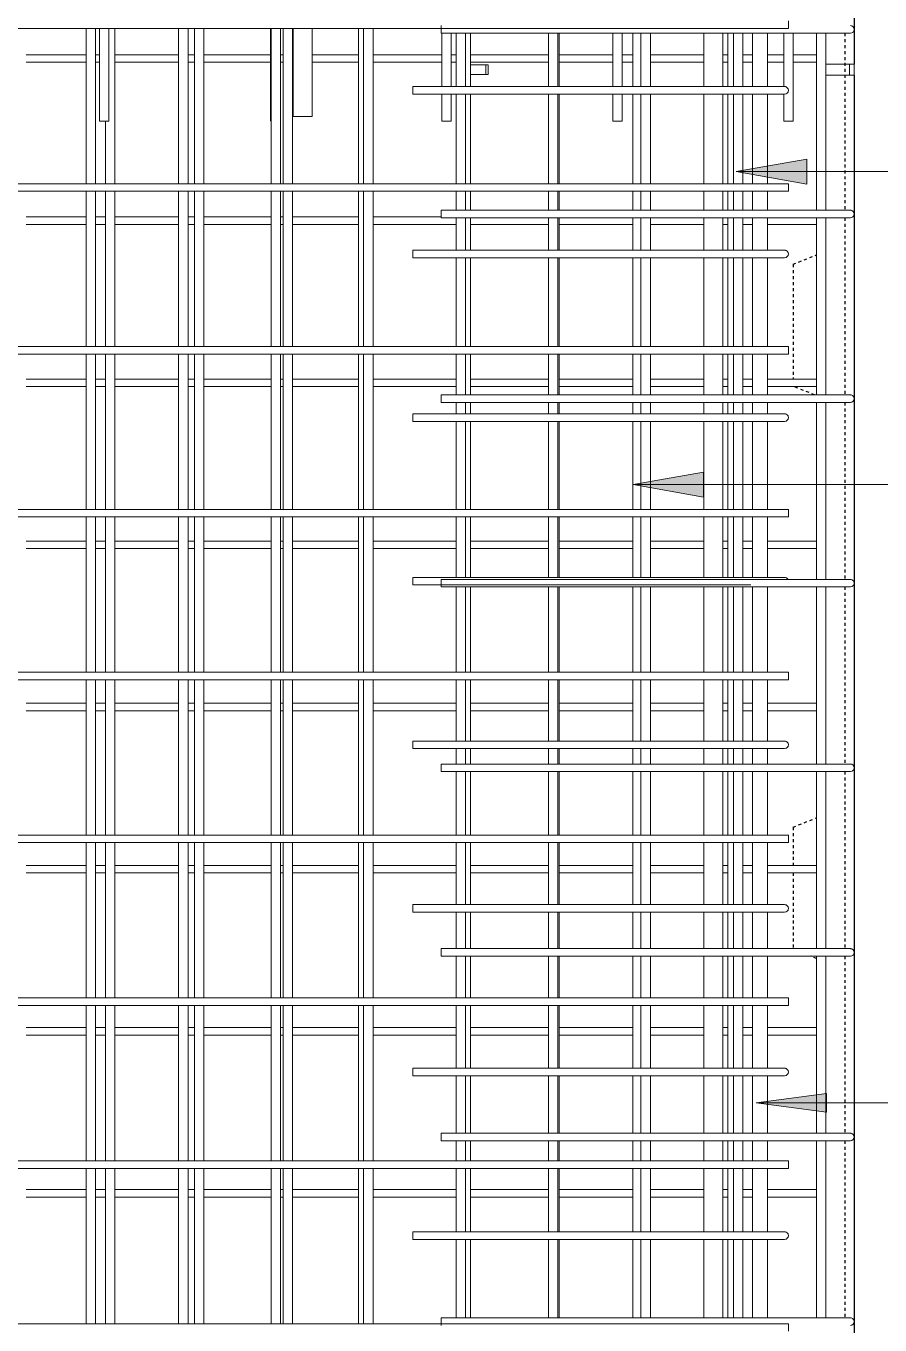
# Model space of a CAD drawing. Header units: millimetres. Extents: x -7141 to 5307, y -2677 to 10424.
# Drawn here: x -3404 to -2494, y 5412 to 6797 of the extents above; entities that cross this region are included whole.
import ezdxf

# ---------------------------------------------------------------- set-up
doc = ezdxf.new("R2010")
doc.units = ezdxf.units.MM
doc.linetypes.add('Dash', pattern=[6.36, 3.18, -3.18])
for name, color, linetype, lineweight in [('A-GENM', 13, 'Continuous', 18), ('A-WALL', 113, 'Continuous', 25), ('A-WALL-HDLN', 110, 'Dash', 25), ('S-RBAR', 171, 'Continuous', 18), ('S-RBAR-IDEN', 171, 'Continuous', 9)]:
    doc.layers.add(name, color=color, linetype=linetype, lineweight=lineweight)

# ---------------------------------------------------------------- blocks, each defined once
blk = doc.blocks.new('RR spread anchor face based - RR-SA-2_5-150-V1-Elevation Front 1')
at = {"layer": 'A-GENM'}
for p, q in [((-2930, 6755), (-2913.7, 6755)), ((-2913.7, 6745), (-2930, 6745)), ((-2913.7, 6755), (-2911.2, 6755)), ((-2913.7, 6755), (-2913.7, 6745)), ((-2911.2, 6745), (-2913.7, 6745)), ((-2911.2, 6755), (-2911.2, 6745))]:
    blk.add_line(p, q, dxfattribs=at)
blk = doc.blocks.new('RR spread anchor face based - RR-SA-4_0-320-1726835-Elevation Front 1')
at = {"layer": 'A-GENM'}
for p, q in [((-2551.2, 6756), (-2526.2, 6756)), ((-2526.2, 6744), (-2551.2, 6744)), ((-2526.2, 6756), (-2521.2, 6756)), ((-2526.2, 6744), (-2526.2, 6756)), ((-2521.2, 6744), (-2526.2, 6744)), ((-2521.2, 6756), (-2521.2, 6744))]:
    blk.add_line(p, q, dxfattribs=at)

msp = doc.modelspace()

# ---------------------------------------------------------------- hatches: boundary and pattern name
at = {"layer": 'S-RBAR-IDEN'}
for points in [[(-2646.7, 6641.3), (-2571.7, 6628.1), (-2571.7, 6654.5)], [(-2756.5, 6307.6), (-2681.5, 6294.4), (-2681.5, 6320.8)], [(-2625.5, 5648.6), (-2550.5, 5638.8), (-2550.5, 5658.5)]]:
    msp.add_hatch(color=256, dxfattribs=at).paths.add_polyline_path(points)

# ---------------------------------------------------------------- linework, layer by layer
at = {"layer": 'A-WALL'}
for p, q in [((-2521.2, 7060), (-2521.2, 6756)), ((-2521.2, 6744), (-2521.2, 4106))]:
    msp.add_line(p, q, dxfattribs=at)
at = {"layer": 'A-WALL-HDLN'}
for p, q in [((-2531.2, 6788.9), (-2531.2, 6600.1)), ((-2531.2, 6592.1), (-2531.2, 6403.3)), ((-2586.2, 6542.5), (-2561.2, 6552.5)), ((-2586.2, 6542.5), (-2586.2, 6420.2)), ((-2563.3, 6403.3), (-2585.5, 6412.2)), ((-2531.2, 6395.3), (-2531.2, 6206.6)), ((-2531.2, 6198.6), (-2531.2, 6009.8)), ((-2531.2, 6001.8), (-2531.2, 5813)), ((-2586.2, 5942.5), (-2561.2, 5952.5)), ((-2586.2, 5942.5), (-2586.2, 5901.7)), ((-2586.2, 5893.7), (-2586.2, 5813)), ((-2561.2, 5802.5), (-2567.4, 5805)), ((-2531.2, 5805), (-2531.2, 5616.2)), ((-2531.2, 5608.2), (-2531.2, 5419.4))]:
    msp.add_line(p, q, dxfattribs=at)
at = {"layer": 'S-RBAR'}
for p, q in [((-2591.2, 6794), (-2591.2, 6802)), ((-4226.2, 6794), (-2591.2, 6794)), ((-3339.4, 6628.4), (-3339.4, 6794)), ((-3329.4, 6628.4), (-3329.4, 6794)), ((-3325.1, 6695), (-3325.1, 6794)), ((-3315.1, 6695), (-3315.1, 6794)), ((-3308.8, 6628.4), (-3308.8, 6794)), ((-3240.9, 6628.4), (-3240.9, 6794)), ((-3230.9, 6628.4), (-3230.9, 6794)), ((-3224.1, 6628.4), (-3224.1, 6794)), ((-3214.1, 6628.4), (-3214.1, 6794)), ((-3142.9, 6695), (-3142.9, 6794)), ((-3142.3, 6628.4), (-3142.3, 6794)), ((-3132.3, 6628.4), (-3132.3, 6794)), ((-3129.4, 6628.4), (-3129.4, 6794)), ((-3119.4, 6628.4), (-3119.4, 6794)), ((-3118.7, 6700), (-3118.7, 6794)), ((-3098.7, 6700), (-3098.7, 6794)), ((-3049.1, 6628.4), (-3049.1, 6794)), ((-3043.8, 6628.4), (-3043.8, 6794)), ((-3033.8, 6628.4), (-3033.8, 6794)), ((-2961.2, 6796.9), (-2961.2, 6788.9)), ((-2545.2, 6788.9), (-2961.2, 6788.9)), ((-2960.6, 6731.9), (-2960.6, 6788.9)), ((-2950.6, 6731.9), (-2950.6, 6788.9)), ((-2945.3, 6731.9), (-2945.3, 6788.9)), ((-2935.3, 6731.9), (-2935.3, 6788.9)), ((-2930, 6731.9), (-2930, 6788.9)), ((-2846.8, 6731.9), (-2846.8, 6788.9)), ((-2836.8, 6731.9), (-2836.8, 6788.9)), ((-2835.3, 6731.9), (-2835.3, 6788.9)), ((-2778.4, 6731.9), (-2778.4, 6788.9)), ((-2768.4, 6731.9), (-2768.4, 6788.9)), ((-2756.9, 6731.9), (-2756.9, 6788.9)), ((-2748.3, 6731.9), (-2748.3, 6788.9)), ((-2738.3, 6731.9), (-2738.3, 6788.9)), ((-2681.2, 6731.9), (-2681.2, 6788.9)), ((-2661.2, 6731.9), (-2661.2, 6788.9)), ((-2655.9, 6731.9), (-2655.9, 6788.9)), ((-2649.8, 6731.9), (-2649.8, 6788.9)), ((-2639.8, 6731.9), (-2639.8, 6788.9)), ((-2629.5, 6731.9), (-2629.5, 6788.9)), ((-2613.5, 6731.9), (-2613.5, 6788.9)), ((-2596.2, 6731.9), (-2596.2, 6788.9)), ((-2586.2, 6695), (-2586.2, 6788.9)), ((-2561.2, 6600.1), (-2561.2, 6788.9)), ((-2551.2, 6600.1), (-2551.2, 6788.9)), ((-2545.2, 6788.9), (-2525.2, 6788.9)), ((-3403.5, 6765.9), (-3339.4, 6765.9)), ((-3403.5, 6757.9), (-3339.4, 6757.9)), ((-3329.4, 6765.9), (-3325.1, 6765.9)), ((-3329.4, 6757.9), (-3325.1, 6757.9)), ((-3308.8, 6765.9), (-3240.9, 6765.9)), ((-3308.8, 6757.9), (-3240.9, 6757.9)), ((-3230.9, 6765.9), (-3224.1, 6765.9)), ((-3230.9, 6757.9), (-3224.1, 6757.9)), ((-3214.1, 6765.9), (-3142.9, 6765.9)), ((-3214.1, 6757.9), (-3142.9, 6757.9)), ((-3132.3, 6765.9), (-3129.4, 6765.9)), ((-3132.3, 6757.9), (-3129.4, 6757.9)), ((-3119.4, 6765.9), (-3118.7, 6765.9)), ((-3119.4, 6757.9), (-3118.7, 6757.9)), ((-3098.7, 6765.9), (-3049.1, 6765.9)), ((-3098.7, 6757.9), (-3049.1, 6757.9)), ((-3033.8, 6765.9), (-2960.6, 6765.9)), ((-3033.8, 6757.9), (-2960.6, 6757.9)), ((-2950.6, 6765.9), (-2945.3, 6765.9)), ((-2950.6, 6757.9), (-2945.3, 6757.9)), ((-2930, 6765.9), (-2846.8, 6765.9)), ((-2930, 6757.9), (-2846.8, 6757.9)), ((-2835.3, 6765.9), (-2778.4, 6765.9)), ((-2835.3, 6757.9), (-2778.4, 6757.9)), ((-2768.4, 6765.9), (-2756.9, 6765.9)), ((-2768.4, 6757.9), (-2756.9, 6757.9)), ((-2738.3, 6765.9), (-2681.2, 6765.9)), ((-2738.3, 6757.9), (-2681.2, 6757.9)), ((-2661.2, 6765.9), (-2655.9, 6765.9)), ((-2661.2, 6757.9), (-2655.9, 6757.9)), ((-2639.8, 6765.9), (-2629.5, 6765.9)), ((-2639.8, 6757.9), (-2629.5, 6757.9)), ((-2613.5, 6765.9), (-2596.2, 6765.9)), ((-2613.5, 6757.9), (-2596.2, 6757.9)), ((-2586.2, 6765.9), (-2561.2, 6765.9)), ((-2586.2, 6757.9), (-2561.2, 6757.9)), ((-2631.2, 6731.9), (-2991.2, 6731.9)), ((-2991.2, 6731.9), (-2991.2, 6723.9)), ((-2631.2, 6731.9), (-2595.2, 6731.9)), ((-2631.2, 6723.9), (-2991.2, 6723.9)), ((-2960.6, 6695), (-2960.6, 6723.9)), ((-2950.6, 6695), (-2950.6, 6723.9)), ((-2945.3, 6628.4), (-2945.3, 6723.9)), ((-2935.3, 6628.4), (-2935.3, 6723.9)), ((-2930, 6628.4), (-2930, 6723.9)), ((-2846.8, 6628.4), (-2846.8, 6723.9)), ((-2836.8, 6628.4), (-2836.8, 6723.9)), ((-2835.3, 6628.4), (-2835.3, 6723.9)), ((-2778.4, 6695), (-2778.4, 6723.9)), ((-2768.4, 6695), (-2768.4, 6723.9)), ((-2756.9, 6628.4), (-2756.9, 6723.9)), ((-2748.3, 6628.4), (-2748.3, 6723.9)), ((-2738.3, 6628.4), (-2738.3, 6723.9)), ((-2681.2, 6628.4), (-2681.2, 6723.9)), ((-2661.2, 6628.4), (-2661.2, 6723.9)), ((-2655.9, 6628.4), (-2655.9, 6723.9)), ((-2649.8, 6628.4), (-2649.8, 6723.9)), ((-2639.8, 6628.4), (-2639.8, 6723.9)), ((-2631.2, 6723.9), (-2595.2, 6723.9)), ((-2629.5, 6628.4), (-2629.5, 6723.9)), ((-2613.5, 6628.4), (-2613.5, 6723.9)), ((-2596.2, 6695), (-2596.2, 6723.9)), ((-3315.1, 6695), (-3325.1, 6695)), ((-3318.8, 6628.4), (-3318.8, 6695)), ((-3098.7, 6700), (-3118.7, 6700)), ((-2950.6, 6695), (-2960.6, 6695)), ((-2768.4, 6695), (-2778.4, 6695)), ((-2586.2, 6695), (-2596.2, 6695)), ((-4226.2, 6628.4), (-2591.2, 6628.4)), ((-4226.2, 6620.4), (-2591.2, 6620.4)), ((-3339.4, 6454.8), (-3339.4, 6620.4)), ((-3329.4, 6454.8), (-3329.4, 6620.4)), ((-3318.8, 6454.8), (-3318.8, 6620.4)), ((-3308.8, 6454.8), (-3308.8, 6620.4)), ((-3240.9, 6454.8), (-3240.9, 6620.4)), ((-3230.9, 6454.8), (-3230.9, 6620.4)), ((-3224.1, 6454.8), (-3224.1, 6620.4)), ((-3214.1, 6454.8), (-3214.1, 6620.4)), ((-3142.3, 6454.8), (-3142.3, 6620.4)), ((-3132.3, 6454.8), (-3132.3, 6620.4)), ((-3129.4, 6454.8), (-3129.4, 6620.4)), ((-3119.4, 6454.8), (-3119.4, 6620.4)), ((-3049.1, 6454.8), (-3049.1, 6620.4)), ((-3043.8, 6454.8), (-3043.8, 6620.4)), ((-3033.8, 6454.8), (-3033.8, 6620.4)), ((-2945.3, 6600.1), (-2945.3, 6620.4)), ((-2935.3, 6600.1), (-2935.3, 6620.4)), ((-2930, 6600.1), (-2930, 6620.4)), ((-2846.8, 6600.1), (-2846.8, 6620.4)), ((-2836.8, 6600.1), (-2836.8, 6620.4)), ((-2835.3, 6600.1), (-2835.3, 6620.4)), ((-2756.9, 6600.1), (-2756.9, 6620.4)), ((-2748.3, 6600.1), (-2748.3, 6620.4)), ((-2738.3, 6600.1), (-2738.3, 6620.4)), ((-2681.2, 6600.1), (-2681.2, 6620.4)), ((-2661.2, 6600.1), (-2661.2, 6620.4)), ((-2655.9, 6600.1), (-2655.9, 6620.4)), ((-2649.8, 6600.1), (-2649.8, 6620.4)), ((-2639.8, 6600.1), (-2639.8, 6620.4)), ((-2629.5, 6600.1), (-2629.5, 6620.4)), ((-2613.5, 6600.1), (-2613.5, 6620.4)), ((-2591.2, 6620.4), (-2591.2, 6628.4)), ((-3403.5, 6593), (-3339.4, 6593)), ((-3329.4, 6593), (-3318.8, 6593)), ((-3308.8, 6593), (-3240.9, 6593)), ((-3230.9, 6593), (-3224.1, 6593)), ((-3214.1, 6593), (-3142.3, 6593)), ((-3132.3, 6593), (-3129.4, 6593)), ((-3119.4, 6593), (-3049.1, 6593)), ((-3033.8, 6593), (-2961.2, 6593)), ((-2545.2, 6600.1), (-2961.2, 6600.1)), ((-2961.2, 6600.1), (-2961.2, 6592.1)), ((-2545.2, 6592.1), (-2961.2, 6592.1)), ((-2945.3, 6557.5), (-2945.3, 6592.1)), ((-2935.3, 6557.5), (-2935.3, 6592.1)), ((-2930, 6557.5), (-2930, 6592.1)), ((-2846.8, 6557.5), (-2846.8, 6592.1)), ((-2836.8, 6557.5), (-2836.8, 6592.1)), ((-2835.3, 6557.5), (-2835.3, 6592.1)), ((-2756.9, 6557.5), (-2756.9, 6592.1)), ((-2748.3, 6557.5), (-2748.3, 6592.1)), ((-2738.3, 6557.5), (-2738.3, 6592.1)), ((-2681.2, 6557.5), (-2681.2, 6592.1)), ((-2661.2, 6557.5), (-2661.2, 6592.1)), ((-2655.9, 6557.5), (-2655.9, 6592.1)), ((-2649.8, 6557.5), (-2649.8, 6592.1)), ((-2639.8, 6557.5), (-2639.8, 6592.1)), ((-2629.5, 6557.5), (-2629.5, 6592.1)), ((-2613.5, 6557.5), (-2613.5, 6592.1)), ((-2561.2, 6403.3), (-2561.2, 6592.1)), ((-2551.2, 6403.3), (-2551.2, 6592.1)), ((-2545.2, 6600.1), (-2525.2, 6600.1)), ((-2545.2, 6592.1), (-2525.2, 6592.1)), ((-3403.5, 6585), (-3339.4, 6585)), ((-3329.4, 6585), (-3318.8, 6585)), ((-3308.8, 6585), (-3240.9, 6585)), ((-3230.9, 6585), (-3224.1, 6585)), ((-3214.1, 6585), (-3142.3, 6585)), ((-3132.3, 6585), (-3129.4, 6585)), ((-3119.4, 6585), (-3049.1, 6585)), ((-3033.8, 6585), (-2945.3, 6585)), ((-2930, 6585), (-2846.8, 6585)), ((-2835.3, 6585), (-2756.9, 6585)), ((-2738.3, 6585), (-2681.2, 6585)), ((-2661.2, 6585), (-2655.9, 6585)), ((-2639.8, 6585), (-2629.5, 6585)), ((-2613.5, 6585), (-2561.2, 6585)), ((-2631.2, 6557.5), (-2991.2, 6557.5)), ((-2991.2, 6557.5), (-2991.2, 6549.5)), ((-2631.2, 6557.5), (-2595.2, 6557.5)), ((-2631.2, 6549.5), (-2991.2, 6549.5)), ((-2945.3, 6454.8), (-2945.3, 6549.5)), ((-2935.3, 6454.8), (-2935.3, 6549.5)), ((-2930, 6454.8), (-2930, 6549.5)), ((-2846.8, 6454.8), (-2846.8, 6549.5)), ((-2836.8, 6454.8), (-2836.8, 6549.5)), ((-2835.3, 6454.8), (-2835.3, 6549.5)), ((-2756.9, 6454.8), (-2756.9, 6549.5)), ((-2748.3, 6454.8), (-2748.3, 6549.5)), ((-2738.3, 6454.8), (-2738.3, 6549.5)), ((-2681.2, 6454.8), (-2681.2, 6549.5)), ((-2661.2, 6454.8), (-2661.2, 6549.5)), ((-2655.9, 6454.8), (-2655.9, 6549.5)), ((-2649.8, 6454.8), (-2649.8, 6549.5)), ((-2639.8, 6454.8), (-2639.8, 6549.5)), ((-2631.2, 6549.5), (-2595.2, 6549.5)), ((-2629.5, 6454.8), (-2629.5, 6549.5)), ((-2613.5, 6454.8), (-2613.5, 6549.5)), ((-4226.2, 6454.8), (-2591.2, 6454.8)), ((-2591.2, 6446.8), (-2591.2, 6454.8)), ((-4226.2, 6446.8), (-2591.2, 6446.8)), ((-3339.4, 6281.2), (-3339.4, 6446.8)), ((-3329.4, 6281.2), (-3329.4, 6446.8)), ((-3318.8, 6281.2), (-3318.8, 6446.8)), ((-3308.8, 6281.2), (-3308.8, 6446.8)), ((-3240.9, 6281.2), (-3240.9, 6446.8)), ((-3230.9, 6281.2), (-3230.9, 6446.8)), ((-3224.1, 6281.2), (-3224.1, 6446.8)), ((-3214.1, 6281.2), (-3214.1, 6446.8)), ((-3142.3, 6281.2), (-3142.3, 6446.8)), ((-3132.3, 6281.2), (-3132.3, 6446.8)), ((-3129.4, 6281.2), (-3129.4, 6446.8)), ((-3119.4, 6281.2), (-3119.4, 6446.8)), ((-3049.1, 6281.2), (-3049.1, 6446.8)), ((-3043.8, 6281.2), (-3043.8, 6446.8)), ((-3033.8, 6281.2), (-3033.8, 6446.8)), ((-2945.3, 6403.3), (-2945.3, 6446.8)), ((-2935.3, 6403.3), (-2935.3, 6446.8)), ((-2930, 6403.3), (-2930, 6446.8)), ((-2846.8, 6403.3), (-2846.8, 6446.8)), ((-2836.8, 6403.3), (-2836.8, 6446.8)), ((-2835.3, 6403.3), (-2835.3, 6446.8)), ((-2756.9, 6403.3), (-2756.9, 6446.8)), ((-2748.3, 6403.3), (-2748.3, 6446.8)), ((-2738.3, 6403.3), (-2738.3, 6446.8)), ((-2681.2, 6403.3), (-2681.2, 6446.8)), ((-2661.2, 6403.3), (-2661.2, 6446.8)), ((-2655.9, 6403.3), (-2655.9, 6446.8)), ((-2649.8, 6403.3), (-2649.8, 6446.8)), ((-2639.8, 6403.3), (-2639.8, 6446.8)), ((-2629.5, 6403.3), (-2629.5, 6446.8)), ((-2613.5, 6403.3), (-2613.5, 6446.8)), ((-3403.5, 6420.2), (-3339.4, 6420.2)), ((-3403.5, 6412.2), (-3339.4, 6412.2)), ((-3329.4, 6420.2), (-3318.8, 6420.2)), ((-3329.4, 6412.2), (-3318.8, 6412.2)), ((-3308.8, 6420.2), (-3240.9, 6420.2)), ((-3308.8, 6412.2), (-3240.9, 6412.2)), ((-3230.9, 6420.2), (-3224.1, 6420.2)), ((-3230.9, 6412.2), (-3224.1, 6412.2)), ((-3214.1, 6420.2), (-3142.3, 6420.2)), ((-3214.1, 6412.2), (-3142.3, 6412.2)), ((-3132.3, 6420.2), (-3129.4, 6420.2)), ((-3132.3, 6412.2), (-3129.4, 6412.2)), ((-3119.4, 6420.2), (-3049.1, 6420.2)), ((-3119.4, 6412.2), (-3049.1, 6412.2)), ((-3033.8, 6420.2), (-2945.3, 6420.2)), ((-3033.8, 6412.2), (-2945.3, 6412.2)), ((-2930, 6420.2), (-2846.8, 6420.2)), ((-2930, 6412.2), (-2846.8, 6412.2)), ((-2835.3, 6420.2), (-2756.9, 6420.2)), ((-2835.3, 6412.2), (-2756.9, 6412.2)), ((-2738.3, 6420.2), (-2681.2, 6420.2)), ((-2738.3, 6412.2), (-2681.2, 6412.2)), ((-2661.2, 6420.2), (-2655.9, 6420.2)), ((-2661.2, 6412.2), (-2655.9, 6412.2)), ((-2639.8, 6420.2), (-2629.5, 6420.2)), ((-2639.8, 6412.2), (-2629.5, 6412.2)), ((-2613.5, 6420.2), (-2561.2, 6420.2)), ((-2613.5, 6412.2), (-2561.2, 6412.2)), ((-2545.2, 6403.3), (-2961.2, 6403.3)), ((-2961.2, 6403.3), (-2961.2, 6395.3)), ((-2545.2, 6403.3), (-2525.2, 6403.3)), ((-2545.2, 6395.3), (-2961.2, 6395.3)), ((-2945.3, 6383.1), (-2945.3, 6395.3)), ((-2935.3, 6383.1), (-2935.3, 6395.3)), ((-2930, 6383.1), (-2930, 6395.3)), ((-2846.8, 6383.1), (-2846.8, 6395.3)), ((-2836.8, 6383.1), (-2836.8, 6395.3)), ((-2835.3, 6383.1), (-2835.3, 6395.3)), ((-2756.9, 6383.1), (-2756.9, 6395.3)), ((-2748.3, 6383.1), (-2748.3, 6395.3)), ((-2738.3, 6383.1), (-2738.3, 6395.3)), ((-2681.2, 6383.1), (-2681.2, 6395.3)), ((-2661.2, 6383.1), (-2661.2, 6395.3)), ((-2655.9, 6383.1), (-2655.9, 6395.3)), ((-2649.8, 6383.1), (-2649.8, 6395.3)), ((-2639.8, 6383.1), (-2639.8, 6395.3)), ((-2629.5, 6383.1), (-2629.5, 6395.3)), ((-2613.5, 6383.1), (-2613.5, 6395.3)), ((-2561.2, 6206.6), (-2561.2, 6395.3)), ((-2551.2, 6206.6), (-2551.2, 6395.3)), ((-2545.2, 6395.3), (-2525.2, 6395.3)), ((-2631.2, 6383.1), (-2991.2, 6383.1)), ((-2991.2, 6383.1), (-2991.2, 6375.1)), ((-2631.2, 6375.1), (-2991.2, 6375.1)), ((-2945.3, 6281.2), (-2945.3, 6375.1)), ((-2935.3, 6281.2), (-2935.3, 6375.1)), ((-2930, 6281.2), (-2930, 6375.1)), ((-2846.8, 6281.2), (-2846.8, 6375.1)), ((-2836.8, 6281.2), (-2836.8, 6375.1)), ((-2835.3, 6281.2), (-2835.3, 6375.1)), ((-2756.9, 6281.2), (-2756.9, 6375.1)), ((-2748.3, 6281.2), (-2748.3, 6375.1)), ((-2738.3, 6281.2), (-2738.3, 6375.1)), ((-2681.2, 6281.2), (-2681.2, 6375.1)), ((-2661.2, 6281.2), (-2661.2, 6375.1)), ((-2655.9, 6281.2), (-2655.9, 6375.1)), ((-2649.8, 6281.2), (-2649.8, 6375.1)), ((-2639.8, 6281.2), (-2639.8, 6375.1)), ((-2631.2, 6383.1), (-2595.2, 6383.1)), ((-2631.2, 6375.1), (-2595.2, 6375.1)), ((-2629.5, 6281.2), (-2629.5, 6375.1)), ((-2613.5, 6281.2), (-2613.5, 6375.1)), ((-4226.2, 6281.2), (-2591.2, 6281.2)), ((-4226.2, 6273.2), (-2591.2, 6273.2)), ((-3339.4, 6107.6), (-3339.4, 6273.2)), ((-3329.4, 6107.6), (-3329.4, 6273.2)), ((-3318.8, 6107.6), (-3318.8, 6273.2)), ((-3308.8, 6107.6), (-3308.8, 6273.2)), ((-3240.9, 6107.6), (-3240.9, 6273.2)), ((-3230.9, 6107.6), (-3230.9, 6273.2)), ((-3224.1, 6107.6), (-3224.1, 6273.2)), ((-3214.1, 6107.6), (-3214.1, 6273.2)), ((-3142.3, 6107.6), (-3142.3, 6273.2)), ((-3132.3, 6107.6), (-3132.3, 6273.2)), ((-3129.4, 6107.6), (-3129.4, 6273.2)), ((-3119.4, 6107.6), (-3119.4, 6273.2)), ((-3049.1, 6107.6), (-3049.1, 6273.2)), ((-3043.8, 6107.6), (-3043.8, 6273.2)), ((-3033.8, 6107.6), (-3033.8, 6273.2)), ((-2945.3, 6208.7), (-2945.3, 6273.2)), ((-2935.3, 6208.7), (-2935.3, 6273.2)), ((-2930, 6208.7), (-2930, 6273.2)), ((-2846.8, 6208.7), (-2846.8, 6273.2)), ((-2836.8, 6208.7), (-2836.8, 6273.2)), ((-2835.3, 6208.7), (-2835.3, 6273.2)), ((-2756.9, 6208.7), (-2756.9, 6273.2)), ((-2748.3, 6208.7), (-2748.3, 6273.2)), ((-2738.3, 6208.7), (-2738.3, 6273.2)), ((-2681.2, 6208.7), (-2681.2, 6273.2)), ((-2661.2, 6208.7), (-2661.2, 6273.2)), ((-2655.9, 6208.7), (-2655.9, 6273.2)), ((-2649.8, 6208.7), (-2649.8, 6273.2)), ((-2639.8, 6208.7), (-2639.8, 6273.2)), ((-2629.5, 6208.7), (-2629.5, 6273.2)), ((-2613.5, 6208.7), (-2613.5, 6273.2)), ((-2591.2, 6273.2), (-2591.2, 6281.2)), ((-3403.5, 6247.4), (-3339.4, 6247.4)), ((-3329.4, 6247.4), (-3318.8, 6247.4)), ((-3308.8, 6247.4), (-3240.9, 6247.4)), ((-3230.9, 6247.4), (-3224.1, 6247.4)), ((-3214.1, 6247.4), (-3142.3, 6247.4)), ((-3132.3, 6247.4), (-3129.4, 6247.4)), ((-3119.4, 6247.4), (-3049.1, 6247.4)), ((-3033.8, 6247.4), (-2945.3, 6247.4)), ((-2930, 6247.4), (-2846.8, 6247.4)), ((-2835.3, 6247.4), (-2756.9, 6247.4)), ((-2738.3, 6247.4), (-2681.2, 6247.4)), ((-2661.2, 6247.4), (-2655.9, 6247.4)), ((-2639.8, 6247.4), (-2629.5, 6247.4)), ((-2613.5, 6247.4), (-2561.2, 6247.4)), ((-3403.5, 6239.4), (-3339.4, 6239.4)), ((-3329.4, 6239.4), (-3318.8, 6239.4)), ((-3308.8, 6239.4), (-3240.9, 6239.4)), ((-3230.9, 6239.4), (-3224.1, 6239.4)), ((-3214.1, 6239.4), (-3142.3, 6239.4)), ((-3132.3, 6239.4), (-3129.4, 6239.4)), ((-3119.4, 6239.4), (-3049.1, 6239.4)), ((-3033.8, 6239.4), (-2945.3, 6239.4)), ((-2930, 6239.4), (-2846.8, 6239.4)), ((-2835.3, 6239.4), (-2756.9, 6239.4)), ((-2738.3, 6239.4), (-2681.2, 6239.4)), ((-2661.2, 6239.4), (-2655.9, 6239.4)), ((-2639.8, 6239.4), (-2629.5, 6239.4)), ((-2613.5, 6239.4), (-2561.2, 6239.4)), ((-2631.2, 6208.7), (-2991.2, 6208.7)), ((-2991.2, 6208.7), (-2991.2, 6200.7)), ((-2545.2, 6206.6), (-2961.2, 6206.6)), ((-2961.2, 6206.6), (-2961.2, 6198.6)), ((-2631.2, 6208.7), (-2595.2, 6208.7)), ((-2545.2, 6206.6), (-2525.2, 6206.6)), ((-2631.2, 6200.7), (-2991.2, 6200.7)), ((-2545.2, 6198.6), (-2961.2, 6198.6)), ((-2945.3, 6107.6), (-2945.3, 6198.6)), ((-2935.3, 6107.6), (-2935.3, 6198.6)), ((-2930, 6107.6), (-2930, 6198.6)), ((-2846.8, 6107.6), (-2846.8, 6198.6)), ((-2836.8, 6107.6), (-2836.8, 6198.6)), ((-2835.3, 6107.6), (-2835.3, 6198.6)), ((-2756.9, 6107.6), (-2756.9, 6198.6)), ((-2748.3, 6107.6), (-2748.3, 6198.6)), ((-2738.3, 6107.6), (-2738.3, 6198.6)), ((-2681.2, 6107.6), (-2681.2, 6198.6)), ((-2661.2, 6107.6), (-2661.2, 6198.6)), ((-2655.9, 6107.6), (-2655.9, 6198.6)), ((-2649.8, 6107.6), (-2649.8, 6198.6)), ((-2639.8, 6107.6), (-2639.8, 6198.6)), ((-2629.5, 6107.6), (-2629.5, 6198.6)), ((-2613.5, 6107.6), (-2613.5, 6198.6)), ((-2561.2, 6009.8), (-2561.2, 6198.6)), ((-2551.2, 6009.8), (-2551.2, 6198.6)), ((-2545.2, 6198.6), (-2525.2, 6198.6)), ((-4226.2, 6107.6), (-2591.2, 6107.6)), ((-2591.2, 6099.6), (-2591.2, 6107.6)), ((-4226.2, 6099.6), (-2591.2, 6099.6)), ((-3339.4, 5934), (-3339.4, 6099.6)), ((-3329.4, 5934), (-3329.4, 6099.6)), ((-3318.8, 5934), (-3318.8, 6099.6)), ((-3308.8, 5934), (-3308.8, 6099.6)), ((-3240.9, 5934), (-3240.9, 6099.6)), ((-3230.9, 5934), (-3230.9, 6099.6)), ((-3224.1, 5934), (-3224.1, 6099.6)), ((-3214.1, 5934), (-3214.1, 6099.6)), ((-3142.3, 5934), (-3142.3, 6099.6)), ((-3132.3, 5934), (-3132.3, 6099.6)), ((-3129.4, 5934), (-3129.4, 6099.6)), ((-3119.4, 5934), (-3119.4, 6099.6)), ((-3049.1, 5934), (-3049.1, 6099.6)), ((-3043.8, 5934), (-3043.8, 6099.6)), ((-3033.8, 5934), (-3033.8, 6099.6)), ((-2945.3, 6034.3), (-2945.3, 6099.6)), ((-2935.3, 6034.3), (-2935.3, 6099.6)), ((-2930, 6034.3), (-2930, 6099.6)), ((-2846.8, 6034.3), (-2846.8, 6099.6)), ((-2836.8, 6034.3), (-2836.8, 6099.6)), ((-2835.3, 6034.3), (-2835.3, 6099.6)), ((-2756.9, 6034.3), (-2756.9, 6099.6)), ((-2748.3, 6034.3), (-2748.3, 6099.6)), ((-2738.3, 6034.3), (-2738.3, 6099.6)), ((-2681.2, 6034.3), (-2681.2, 6099.6)), ((-2661.2, 6034.3), (-2661.2, 6099.6)), ((-2655.9, 6034.3), (-2655.9, 6099.6)), ((-2649.8, 6034.3), (-2649.8, 6099.6)), ((-2639.8, 6034.3), (-2639.8, 6099.6)), ((-2629.5, 6034.3), (-2629.5, 6099.6)), ((-2613.5, 6034.3), (-2613.5, 6099.6)), ((-3403.5, 6074.6), (-3339.4, 6074.6)), ((-3403.5, 6066.6), (-3339.4, 6066.6)), ((-3329.4, 6074.6), (-3318.8, 6074.6)), ((-3329.4, 6066.6), (-3318.8, 6066.6)), ((-3308.8, 6074.6), (-3240.9, 6074.6)), ((-3308.8, 6066.6), (-3240.9, 6066.6)), ((-3230.9, 6074.6), (-3224.1, 6074.6)), ((-3230.9, 6066.6), (-3224.1, 6066.6)), ((-3214.1, 6074.6), (-3142.3, 6074.6)), ((-3214.1, 6066.6), (-3142.3, 6066.6)), ((-3132.3, 6074.6), (-3129.4, 6074.6)), ((-3132.3, 6066.6), (-3129.4, 6066.6)), ((-3119.4, 6074.6), (-3049.1, 6074.6)), ((-3119.4, 6066.6), (-3049.1, 6066.6)), ((-3033.8, 6074.6), (-2945.3, 6074.6)), ((-3033.8, 6066.6), (-2945.3, 6066.6)), ((-2930, 6074.6), (-2846.8, 6074.6)), ((-2930, 6066.6), (-2846.8, 6066.6)), ((-2835.3, 6074.6), (-2756.9, 6074.6)), ((-2835.3, 6066.6), (-2756.9, 6066.6)), ((-2738.3, 6074.6), (-2681.2, 6074.6)), ((-2738.3, 6066.6), (-2681.2, 6066.6)), ((-2661.2, 6074.6), (-2655.9, 6074.6)), ((-2661.2, 6066.6), (-2655.9, 6066.6)), ((-2639.8, 6074.6), (-2629.5, 6074.6)), ((-2639.8, 6066.6), (-2629.5, 6066.6)), ((-2613.5, 6074.6), (-2561.2, 6074.6)), ((-2613.5, 6066.6), (-2561.2, 6066.6)), ((-2631.2, 6034.3), (-2991.2, 6034.3)), ((-2991.2, 6034.3), (-2991.2, 6026.3)), ((-2631.2, 6026.3), (-2991.2, 6026.3)), ((-2945.3, 6009.8), (-2945.3, 6026.3)), ((-2935.3, 6009.8), (-2935.3, 6026.3)), ((-2930, 6009.8), (-2930, 6026.3)), ((-2846.8, 6009.8), (-2846.8, 6026.3)), ((-2836.8, 6009.8), (-2836.8, 6026.3)), ((-2835.3, 6009.8), (-2835.3, 6026.3)), ((-2756.9, 6009.8), (-2756.9, 6026.3)), ((-2748.3, 6009.8), (-2748.3, 6026.3)), ((-2738.3, 6009.8), (-2738.3, 6026.3)), ((-2681.2, 6009.8), (-2681.2, 6026.3)), ((-2661.2, 6009.8), (-2661.2, 6026.3)), ((-2655.9, 6009.8), (-2655.9, 6026.3)), ((-2649.8, 6009.8), (-2649.8, 6026.3)), ((-2639.8, 6009.8), (-2639.8, 6026.3)), ((-2631.2, 6034.3), (-2595.2, 6034.3)), ((-2631.2, 6026.3), (-2595.2, 6026.3)), ((-2629.5, 6009.8), (-2629.5, 6026.3)), ((-2613.5, 6009.8), (-2613.5, 6026.3)), ((-2545.2, 6009.8), (-2961.2, 6009.8)), ((-2961.2, 6009.8), (-2961.2, 6001.8)), ((-2545.2, 6001.8), (-2961.2, 6001.8)), ((-2945.3, 5934), (-2945.3, 6001.8)), ((-2935.3, 5934), (-2935.3, 6001.8)), ((-2930, 5934), (-2930, 6001.8)), ((-2846.8, 5934), (-2846.8, 6001.8)), ((-2836.8, 5934), (-2836.8, 6001.8)), ((-2835.3, 5934), (-2835.3, 6001.8)), ((-2756.9, 5934), (-2756.9, 6001.8)), ((-2748.3, 5934), (-2748.3, 6001.8)), ((-2738.3, 5934), (-2738.3, 6001.8)), ((-2681.2, 5934), (-2681.2, 6001.8)), ((-2661.2, 5934), (-2661.2, 6001.8)), ((-2655.9, 5934), (-2655.9, 6001.8)), ((-2649.8, 5934), (-2649.8, 6001.8)), ((-2639.8, 5934), (-2639.8, 6001.8)), ((-2629.5, 5934), (-2629.5, 6001.8)), ((-2613.5, 5934), (-2613.5, 6001.8)), ((-2561.2, 5813), (-2561.2, 6001.8)), ((-2551.2, 5813), (-2551.2, 6001.8)), ((-2545.2, 6009.8), (-2525.2, 6009.8)), ((-2545.2, 6001.8), (-2525.2, 6001.8)), ((-4226.2, 5934), (-2591.2, 5934)), ((-2591.2, 5926), (-2591.2, 5934)), ((-4226.2, 5926), (-2591.2, 5926)), ((-3339.4, 5760.4), (-3339.4, 5926)), ((-3329.4, 5760.4), (-3329.4, 5926)), ((-3318.8, 5760.4), (-3318.8, 5926)), ((-3308.8, 5760.4), (-3308.8, 5926)), ((-3240.9, 5760.4), (-3240.9, 5926)), ((-3230.9, 5760.4), (-3230.9, 5926)), ((-3224.1, 5760.4), (-3224.1, 5926)), ((-3214.1, 5760.4), (-3214.1, 5926)), ((-3142.3, 5760.4), (-3142.3, 5926)), ((-3132.3, 5760.4), (-3132.3, 5926)), ((-3129.4, 5760.4), (-3129.4, 5926)), ((-3119.4, 5760.4), (-3119.4, 5926)), ((-3049.1, 5760.4), (-3049.1, 5926)), ((-3043.8, 5760.4), (-3043.8, 5926)), ((-3033.8, 5760.4), (-3033.8, 5926)), ((-2945.3, 5859.9), (-2945.3, 5926)), ((-2935.3, 5859.9), (-2935.3, 5926)), ((-2930, 5859.9), (-2930, 5926)), ((-2846.8, 5859.9), (-2846.8, 5926)), ((-2836.8, 5859.9), (-2836.8, 5926)), ((-2835.3, 5859.9), (-2835.3, 5926)), ((-2756.9, 5859.9), (-2756.9, 5926)), ((-2748.3, 5859.9), (-2748.3, 5926)), ((-2738.3, 5859.9), (-2738.3, 5926)), ((-2681.2, 5859.9), (-2681.2, 5926)), ((-2661.2, 5859.9), (-2661.2, 5926)), ((-2655.9, 5859.9), (-2655.9, 5926)), ((-2649.8, 5859.9), (-2649.8, 5926)), ((-2639.8, 5859.9), (-2639.8, 5926)), ((-2629.5, 5859.9), (-2629.5, 5926)), ((-2613.5, 5859.9), (-2613.5, 5926)), ((-3403.5, 5901.7), (-3339.4, 5901.7)), ((-3329.4, 5901.7), (-3318.8, 5901.7)), ((-3308.8, 5901.7), (-3240.9, 5901.7)), ((-3230.9, 5901.7), (-3224.1, 5901.7)), ((-3214.1, 5901.7), (-3142.3, 5901.7)), ((-3132.3, 5901.7), (-3129.4, 5901.7)), ((-3119.4, 5901.7), (-3049.1, 5901.7)), ((-3033.8, 5901.7), (-2945.3, 5901.7)), ((-2930, 5901.7), (-2846.8, 5901.7)), ((-2835.3, 5901.7), (-2756.9, 5901.7)), ((-2738.3, 5901.7), (-2681.2, 5901.7)), ((-2661.2, 5901.7), (-2655.9, 5901.7)), ((-2639.8, 5901.7), (-2629.5, 5901.7)), ((-2613.5, 5901.7), (-2561.2, 5901.7)), ((-3403.5, 5893.7), (-3339.4, 5893.7)), ((-3329.4, 5893.7), (-3318.8, 5893.7)), ((-3308.8, 5893.7), (-3240.9, 5893.7)), ((-3230.9, 5893.7), (-3224.1, 5893.7)), ((-3214.1, 5893.7), (-3142.3, 5893.7)), ((-3132.3, 5893.7), (-3129.4, 5893.7)), ((-3119.4, 5893.7), (-3049.1, 5893.7)), ((-3033.8, 5893.7), (-2945.3, 5893.7)), ((-2930, 5893.7), (-2846.8, 5893.7)), ((-2835.3, 5893.7), (-2756.9, 5893.7)), ((-2738.3, 5893.7), (-2681.2, 5893.7)), ((-2661.2, 5893.7), (-2655.9, 5893.7)), ((-2639.8, 5893.7), (-2629.5, 5893.7)), ((-2613.5, 5893.7), (-2561.2, 5893.7)), ((-2631.2, 5859.9), (-2991.2, 5859.9)), ((-2991.2, 5859.9), (-2991.2, 5851.9)), ((-2631.2, 5859.9), (-2595.2, 5859.9)), ((-2631.2, 5851.9), (-2991.2, 5851.9)), ((-2945.3, 5813), (-2945.3, 5851.9)), ((-2935.3, 5813), (-2935.3, 5851.9)), ((-2930, 5813), (-2930, 5851.9)), ((-2846.8, 5813), (-2846.8, 5851.9)), ((-2836.8, 5813), (-2836.8, 5851.9)), ((-2835.3, 5813), (-2835.3, 5851.9)), ((-2756.9, 5813), (-2756.9, 5851.9)), ((-2748.3, 5813), (-2748.3, 5851.9)), ((-2738.3, 5813), (-2738.3, 5851.9)), ((-2681.2, 5813), (-2681.2, 5851.9)), ((-2661.2, 5813), (-2661.2, 5851.9)), ((-2655.9, 5813), (-2655.9, 5851.9)), ((-2649.8, 5813), (-2649.8, 5851.9)), ((-2639.8, 5813), (-2639.8, 5851.9)), ((-2631.2, 5851.9), (-2595.2, 5851.9)), ((-2629.5, 5813), (-2629.5, 5851.9)), ((-2613.5, 5813), (-2613.5, 5851.9)), ((-2545.2, 5813), (-2961.2, 5813)), ((-2961.2, 5813), (-2961.2, 5805)), ((-2545.2, 5805), (-2961.2, 5805)), ((-2945.3, 5760.4), (-2945.3, 5805)), ((-2935.3, 5760.4), (-2935.3, 5805)), ((-2930, 5760.4), (-2930, 5805)), ((-2846.8, 5760.4), (-2846.8, 5805)), ((-2836.8, 5760.4), (-2836.8, 5805)), ((-2835.3, 5760.4), (-2835.3, 5805)), ((-2756.9, 5760.4), (-2756.9, 5805)), ((-2748.3, 5760.4), (-2748.3, 5805)), ((-2738.3, 5760.4), (-2738.3, 5805)), ((-2681.2, 5760.4), (-2681.2, 5805)), ((-2661.2, 5760.4), (-2661.2, 5805)), ((-2655.9, 5760.4), (-2655.9, 5805)), ((-2649.8, 5760.4), (-2649.8, 5805)), ((-2639.8, 5760.4), (-2639.8, 5805)), ((-2629.5, 5760.4), (-2629.5, 5805)), ((-2613.5, 5760.4), (-2613.5, 5805)), ((-2561.2, 5616.2), (-2561.2, 5805)), ((-2551.2, 5616.2), (-2551.2, 5805)), ((-2545.2, 5813), (-2525.2, 5813)), ((-2545.2, 5805), (-2525.2, 5805)), ((-4226.2, 5760.4), (-2591.2, 5760.4)), ((-4226.2, 5752.4), (-2591.2, 5752.4)), ((-3339.4, 5586.8), (-3339.4, 5752.4)), ((-3329.4, 5586.8), (-3329.4, 5752.4)), ((-3318.8, 5586.8), (-3318.8, 5752.4)), ((-3308.8, 5586.8), (-3308.8, 5752.4)), ((-3240.9, 5586.8), (-3240.9, 5752.4)), ((-3230.9, 5586.8), (-3230.9, 5752.4)), ((-3224.1, 5586.8), (-3224.1, 5752.4)), ((-3214.1, 5586.8), (-3214.1, 5752.4)), ((-3142.3, 5586.8), (-3142.3, 5752.4)), ((-3132.3, 5586.8), (-3132.3, 5752.4)), ((-3129.4, 5586.8), (-3129.4, 5752.4)), ((-3119.4, 5586.8), (-3119.4, 5752.4)), ((-3049.1, 5586.8), (-3049.1, 5752.4)), ((-3043.8, 5586.8), (-3043.8, 5752.4)), ((-3033.8, 5586.8), (-3033.8, 5752.4)), ((-2945.3, 5685.5), (-2945.3, 5752.4)), ((-2935.3, 5685.5), (-2935.3, 5752.4)), ((-2930, 5685.5), (-2930, 5752.4)), ((-2846.8, 5685.5), (-2846.8, 5752.4)), ((-2836.8, 5685.5), (-2836.8, 5752.4)), ((-2835.3, 5685.5), (-2835.3, 5752.4)), ((-2756.9, 5685.5), (-2756.9, 5752.4)), ((-2748.3, 5685.5), (-2748.3, 5752.4)), ((-2738.3, 5685.5), (-2738.3, 5752.4)), ((-2681.2, 5685.5), (-2681.2, 5752.4)), ((-2661.2, 5685.5), (-2661.2, 5752.4)), ((-2655.9, 5685.5), (-2655.9, 5752.4)), ((-2649.8, 5685.5), (-2649.8, 5752.4)), ((-2639.8, 5685.5), (-2639.8, 5752.4)), ((-2629.5, 5685.5), (-2629.5, 5752.4)), ((-2613.5, 5685.5), (-2613.5, 5752.4)), ((-2591.2, 5752.4), (-2591.2, 5760.4)), ((-3403.5, 5728.9), (-3339.4, 5728.9)), ((-3403.5, 5720.9), (-3339.4, 5720.9)), ((-3329.4, 5728.9), (-3318.8, 5728.9)), ((-3329.4, 5720.9), (-3318.8, 5720.9)), ((-3308.8, 5728.9), (-3240.9, 5728.9)), ((-3308.8, 5720.9), (-3240.9, 5720.9)), ((-3230.9, 5728.9), (-3224.1, 5728.9)), ((-3230.9, 5720.9), (-3224.1, 5720.9)), ((-3214.1, 5728.9), (-3142.3, 5728.9)), ((-3214.1, 5720.9), (-3142.3, 5720.9)), ((-3132.3, 5728.9), (-3129.4, 5728.9)), ((-3132.3, 5720.9), (-3129.4, 5720.9)), ((-3119.4, 5728.9), (-3049.1, 5728.9)), ((-3119.4, 5720.9), (-3049.1, 5720.9)), ((-3033.8, 5728.9), (-2945.3, 5728.9)), ((-3033.8, 5720.9), (-2945.3, 5720.9)), ((-2930, 5728.9), (-2846.8, 5728.9)), ((-2930, 5720.9), (-2846.8, 5720.9)), ((-2835.3, 5728.9), (-2756.9, 5728.9)), ((-2835.3, 5720.9), (-2756.9, 5720.9)), ((-2738.3, 5728.9), (-2681.2, 5728.9)), ((-2738.3, 5720.9), (-2681.2, 5720.9)), ((-2661.2, 5728.9), (-2655.9, 5728.9)), ((-2661.2, 5720.9), (-2655.9, 5720.9)), ((-2639.8, 5728.9), (-2629.5, 5728.9)), ((-2639.8, 5720.9), (-2629.5, 5720.9)), ((-2613.5, 5728.9), (-2561.2, 5728.9)), ((-2613.5, 5720.9), (-2561.2, 5720.9)), ((-2631.2, 5685.5), (-2991.2, 5685.5)), ((-2991.2, 5685.5), (-2991.2, 5677.5)), ((-2631.2, 5685.5), (-2595.2, 5685.5)), ((-2631.2, 5677.5), (-2991.2, 5677.5)), ((-2945.3, 5616.2), (-2945.3, 5677.5)), ((-2935.3, 5616.2), (-2935.3, 5677.5)), ((-2930, 5616.2), (-2930, 5677.5)), ((-2846.8, 5616.2), (-2846.8, 5677.5)), ((-2836.8, 5616.2), (-2836.8, 5677.5)), ((-2835.3, 5616.2), (-2835.3, 5677.5)), ((-2756.9, 5616.2), (-2756.9, 5677.5)), ((-2748.3, 5616.2), (-2748.3, 5677.5)), ((-2738.3, 5616.2), (-2738.3, 5677.5)), ((-2681.2, 5616.2), (-2681.2, 5677.5)), ((-2661.2, 5616.2), (-2661.2, 5677.5)), ((-2655.9, 5616.2), (-2655.9, 5677.5)), ((-2649.8, 5616.2), (-2649.8, 5677.5)), ((-2639.8, 5616.2), (-2639.8, 5677.5)), ((-2631.2, 5677.5), (-2595.2, 5677.5)), ((-2629.5, 5616.2), (-2629.5, 5677.5)), ((-2613.5, 5616.2), (-2613.5, 5677.5)), ((-2545.2, 5616.2), (-2961.2, 5616.2)), ((-2961.2, 5616.2), (-2961.2, 5608.2)), ((-2545.2, 5616.2), (-2525.2, 5616.2)), ((-2545.2, 5608.2), (-2961.2, 5608.2)), ((-2945.3, 5586.8), (-2945.3, 5608.2)), ((-2935.3, 5586.8), (-2935.3, 5608.2)), ((-2930, 5586.8), (-2930, 5608.2)), ((-2846.8, 5586.8), (-2846.8, 5608.2)), ((-2836.8, 5586.8), (-2836.8, 5608.2)), ((-2835.3, 5586.8), (-2835.3, 5608.2)), ((-2756.9, 5586.8), (-2756.9, 5608.2)), ((-2748.3, 5586.8), (-2748.3, 5608.2)), ((-2738.3, 5586.8), (-2738.3, 5608.2)), ((-2681.2, 5586.8), (-2681.2, 5608.2)), ((-2661.2, 5586.8), (-2661.2, 5608.2)), ((-2655.9, 5586.8), (-2655.9, 5608.2)), ((-2649.8, 5586.8), (-2649.8, 5608.2)), ((-2639.8, 5586.8), (-2639.8, 5608.2)), ((-2629.5, 5586.8), (-2629.5, 5608.2)), ((-2613.5, 5586.8), (-2613.5, 5608.2)), ((-2561.2, 5419.4), (-2561.2, 5608.2)), ((-2551.2, 5419.4), (-2551.2, 5608.2)), ((-2545.2, 5608.2), (-2525.2, 5608.2)), ((-4226.2, 5586.8), (-2591.2, 5586.8)), ((-2591.2, 5578.8), (-2591.2, 5586.8)), ((-4226.2, 5578.8), (-2591.2, 5578.8)), ((-3339.4, 5413.2), (-3339.4, 5578.8)), ((-3329.4, 5413.2), (-3329.4, 5578.8)), ((-3318.8, 5413.2), (-3318.8, 5578.8)), ((-3308.8, 5413.2), (-3308.8, 5578.8)), ((-3240.9, 5413.2), (-3240.9, 5578.8)), ((-3230.9, 5413.2), (-3230.9, 5578.8)), ((-3224.1, 5413.2), (-3224.1, 5578.8)), ((-3214.1, 5413.2), (-3214.1, 5578.8)), ((-3142.3, 5413.2), (-3142.3, 5578.8)), ((-3132.3, 5413.2), (-3132.3, 5578.8)), ((-3129.4, 5413.2), (-3129.4, 5578.8)), ((-3119.4, 5413.2), (-3119.4, 5578.8)), ((-3049.1, 5413.2), (-3049.1, 5578.8)), ((-3043.8, 5413.2), (-3043.8, 5578.8)), ((-3033.8, 5413.2), (-3033.8, 5578.8)), ((-2945.3, 5511.1), (-2945.3, 5578.8)), ((-2935.3, 5511.1), (-2935.3, 5578.8)), ((-2930, 5511.1), (-2930, 5578.8)), ((-2846.8, 5511.1), (-2846.8, 5578.8)), ((-2836.8, 5511.1), (-2836.8, 5578.8)), ((-2835.3, 5511.1), (-2835.3, 5578.8)), ((-2756.9, 5511.1), (-2756.9, 5578.8)), ((-2748.3, 5511.1), (-2748.3, 5578.8)), ((-2738.3, 5511.1), (-2738.3, 5578.8)), ((-2681.2, 5511.1), (-2681.2, 5578.8)), ((-2661.2, 5511.1), (-2661.2, 5578.8)), ((-2655.9, 5511.1), (-2655.9, 5578.8)), ((-2649.8, 5511.1), (-2649.8, 5578.8)), ((-2639.8, 5511.1), (-2639.8, 5578.8)), ((-2629.5, 5511.1), (-2629.5, 5578.8)), ((-2613.5, 5511.1), (-2613.5, 5578.8)), ((-3403.5, 5556.1), (-3339.4, 5556.1)), ((-3329.4, 5556.1), (-3318.8, 5556.1)), ((-3308.8, 5556.1), (-3240.9, 5556.1)), ((-3230.9, 5556.1), (-3224.1, 5556.1)), ((-3214.1, 5556.1), (-3142.3, 5556.1)), ((-3132.3, 5556.1), (-3129.4, 5556.1)), ((-3119.4, 5556.1), (-3049.1, 5556.1)), ((-3033.8, 5556.1), (-2945.3, 5556.1)), ((-2930, 5556.1), (-2846.8, 5556.1)), ((-2835.3, 5556.1), (-2756.9, 5556.1)), ((-2738.3, 5556.1), (-2681.2, 5556.1)), ((-2661.2, 5556.1), (-2655.9, 5556.1)), ((-2639.8, 5556.1), (-2629.5, 5556.1)), ((-2613.5, 5556.1), (-2561.2, 5556.1)), ((-3403.5, 5548.1), (-3339.4, 5548.1)), ((-3329.4, 5548.1), (-3318.8, 5548.1)), ((-3308.8, 5548.1), (-3240.9, 5548.1)), ((-3230.9, 5548.1), (-3224.1, 5548.1)), ((-3214.1, 5548.1), (-3142.3, 5548.1)), ((-3132.3, 5548.1), (-3129.4, 5548.1)), ((-3119.4, 5548.1), (-3049.1, 5548.1)), ((-3033.8, 5548.1), (-2945.3, 5548.1)), ((-2930, 5548.1), (-2846.8, 5548.1)), ((-2835.3, 5548.1), (-2756.9, 5548.1)), ((-2738.3, 5548.1), (-2681.2, 5548.1)), ((-2661.2, 5548.1), (-2655.9, 5548.1)), ((-2639.8, 5548.1), (-2629.5, 5548.1)), ((-2613.5, 5548.1), (-2561.2, 5548.1)), ((-2631.2, 5511.1), (-2991.2, 5511.1)), ((-2991.2, 5511.1), (-2991.2, 5503.1)), ((-2631.2, 5503.1), (-2991.2, 5503.1)), ((-2945.3, 5419.4), (-2945.3, 5503.1)), ((-2935.3, 5419.4), (-2935.3, 5503.1)), ((-2930, 5419.4), (-2930, 5503.1)), ((-2846.8, 5419.4), (-2846.8, 5503.1)), ((-2836.8, 5419.4), (-2836.8, 5503.1)), ((-2835.3, 5419.4), (-2835.3, 5503.1)), ((-2756.9, 5419.4), (-2756.9, 5503.1)), ((-2748.3, 5419.4), (-2748.3, 5503.1)), ((-2738.3, 5419.4), (-2738.3, 5503.1)), ((-2681.2, 5419.4), (-2681.2, 5503.1)), ((-2661.2, 5419.4), (-2661.2, 5503.1)), ((-2655.9, 5419.4), (-2655.9, 5503.1)), ((-2649.8, 5419.4), (-2649.8, 5503.1)), ((-2639.8, 5419.4), (-2639.8, 5503.1)), ((-2631.2, 5511.1), (-2595.2, 5511.1)), ((-2631.2, 5503.1), (-2595.2, 5503.1)), ((-2629.5, 5419.4), (-2629.5, 5503.1)), ((-2613.5, 5419.4), (-2613.5, 5503.1)), ((-2545.2, 5419.4), (-2961.2, 5419.4)), ((-2961.2, 5419.4), (-2961.2, 5411.4)), ((-2545.2, 5419.4), (-2525.2, 5419.4)), ((-4226.2, 5413.2), (-2591.2, 5413.2)), ((-2591.2, 5405.2), (-2591.2, 5413.2))]:
    msp.add_line(p, q, dxfattribs=at)
for centre, start, end in [((-2525.2, 6792.9), 270, 90), ((-2525.2, 6792.9), 15, 60), ((-2525.2, 6792.9), 300, 345), ((-2595.2, 6727.9), 75, 90), ((-2595.2, 6727.9), 270, 90), ((-2595.2, 6727.9), 15, 60), ((-2595.2, 6727.9), 300, 345), ((-2525.2, 6596.1), 75, 90), ((-2525.2, 6596.1), 270, 90), ((-2525.2, 6596.1), 15, 60), ((-2525.2, 6596.1), 300, 345), ((-2595.2, 6553.5), 75, 90), ((-2595.2, 6553.5), 270, 90), ((-2595.2, 6553.5), 15, 60), ((-2595.2, 6553.5), 300, 345), ((-2525.2, 6399.3), 75, 90), ((-2525.2, 6399.3), 270, 90), ((-2525.2, 6399.3), 15, 60), ((-2525.2, 6399.3), 300, 345), ((-2595.2, 6379.1), 75, 90), ((-2595.2, 6379.1), 270, 90), ((-2595.2, 6379.1), 15, 60), ((-2595.2, 6379.1), 300, 345), ((-2595.2, 6204.7), 75, 90), ((-2595.2, 6204.7), 30, 90), ((-2595.2, 6204.7), 30, 60), ((-2525.2, 6202.6), 75, 90), ((-2525.2, 6202.6), 270, 90), ((-2525.2, 6202.6), 15, 60), ((-2525.2, 6202.6), 300, 345), ((-2595.2, 6030.3), 75, 90), ((-2595.2, 6030.3), 270, 90), ((-2595.2, 6030.3), 15, 60), ((-2595.2, 6030.3), 300, 345), ((-2525.2, 6005.8), 75, 90), ((-2525.2, 6005.8), 270, 90), ((-2525.2, 6005.8), 15, 60), ((-2525.2, 6005.8), 300, 345), ((-2595.2, 5855.9), 75, 90), ((-2595.2, 5855.9), 270, 90), ((-2595.2, 5855.9), 15, 60), ((-2595.2, 5855.9), 300, 345), ((-2525.2, 5809), 75, 90), ((-2525.2, 5809), 270, 90), ((-2525.2, 5809), 15, 60), ((-2525.2, 5809), 300, 345), ((-2595.2, 5681.5), 75, 90), ((-2595.2, 5681.5), 270, 90), ((-2595.2, 5681.5), 15, 60), ((-2595.2, 5681.5), 300, 345), ((-2525.2, 5612.2), 75, 90), ((-2525.2, 5612.2), 270, 90), ((-2525.2, 5612.2), 15, 60), ((-2525.2, 5612.2), 300, 345), ((-2595.2, 5507.1), 75, 90), ((-2595.2, 5507.1), 270, 90), ((-2595.2, 5507.1), 15, 60), ((-2595.2, 5507.1), 300, 345), ((-2525.2, 5415.4), 75, 90), ((-2525.2, 5415.4), 270, 90), ((-2525.2, 5415.4), 15, 60), ((-2525.2, 5415.4), 300, 345)]:
    msp.add_arc(centre, 4, start, end, dxfattribs=at)
at = {"layer": 'S-RBAR-IDEN'}
for p, q in [((-2571.7, 6654.5), (-2646.7, 6641.3)), ((-2571.7, 6628.1), (-2571.7, 6654.5)), ((-2646.7, 6641.3), (-2571.7, 6628.1)), ((-2646.7, 6641.3), (-1788.1, 6641.3)), ((-2681.5, 6320.8), (-2756.5, 6307.6)), ((-2681.5, 6294.4), (-2681.5, 6320.8)), ((-2756.5, 6307.6), (-2681.5, 6294.4)), ((-2756.5, 6307.6), (-1801, 6307.6)), ((-2550.5, 5658.5), (-2625.5, 5648.6)), ((-2550.5, 5638.8), (-2550.5, 5658.5)), ((-2625.5, 5648.6), (-2550.5, 5638.8)), ((-2625.5, 5648.6), (-1801.6, 5648.6))]:
    msp.add_line(p, q, dxfattribs=at)

# ---------------------------------------------------------------- block references
at = {"layer": 'A-GENM'}
for name in ['RR spread anchor face based - RR-SA-2_5-150-V1-Elevation Front 1', 'RR spread anchor face based - RR-SA-4_0-320-1726835-Elevation Front 1']:
    msp.add_blockref(name, (0, 0), dxfattribs=at)

doc.saveas('drawing.dxf')
